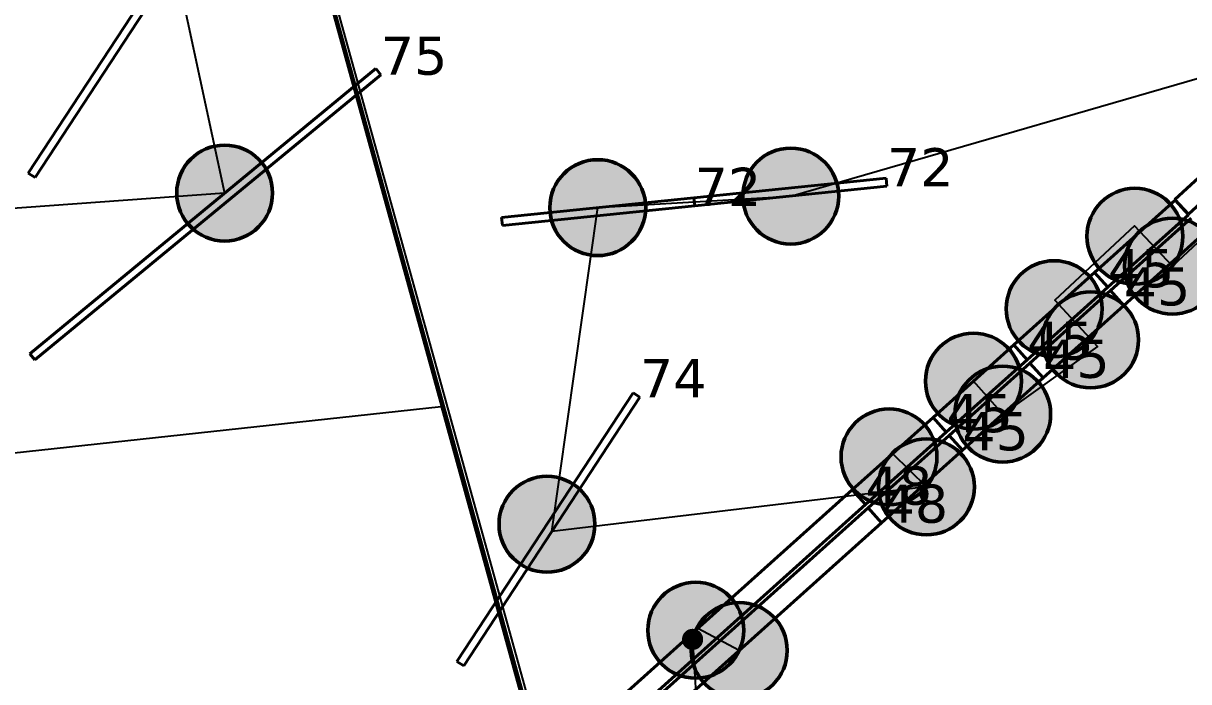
# Model space of a CAD drawing. Header units: millimetres. Extents: x -243740 to 150609, y -473655 to -165121.
# Drawn here: x 22105 to 27606, y -374633 to -371526 of the extents above; entities that cross this region are included whole.
import ezdxf
from ezdxf import colors
from ezdxf.entities.mleader import LeaderData, LeaderLine
from ezdxf.math import Vec2, Vec3

# ---------------------------------------------------------------- set-up
doc = ezdxf.new("R2010")
doc.units = ezdxf.units.MM
doc.linetypes.add('Штрих', pattern=[6.35, 3.175, -3.175])
for name, color, linetype in [('_HMI', 6, 'Continuous'), ('_Гр.ЩД-1C.10.4.I10.1', 6, 'Continuous'), ('_Гр.ЩД-1C.10.4.I7.2', 6, 'Continuous'), ('_Гр.ЩД-1C.10.4.I7.3', 6, 'Continuous'), ('_Гр.ЩД-1C.10.4.I7.5', 6, 'Continuous'), ('_Гр.ЩД-1C.10.4.I7.6', 6, 'Continuous'), ('_Гр.ЩД-1C.10.4.I8.5', 6, 'Continuous'), ('_Гр.ЩД-1C.10.4.I9.2', 6, 'Continuous'), ('_Гр.ЩД-1C.10.4.I9.3', 6, 'Continuous'), ('_Гр.ЩД-1C.10.4.I9.6', 6, 'Continuous'), ('Вставка', 252, 'Continuous')]:
    doc.layers.add(name, color=color, linetype=linetype)
for name, color, linetype, lineweight in [('_освещение_dali', 3, 'Continuous', 50), ('A-ANNO-DIMS', 7, 'Continuous', 9), ('DLX_FL1_LUM 222', 5, 'Continuous', 40), ('DLX_LUM 12', 5, 'Continuous', 40), ('DLX_LUM 14', 5, 'Continuous', 40), ('DLX_LUM 17', 5, 'Continuous', 40), ('DLX_LUM 3', 5, 'Continuous', 40), ('DLX_LUM 5', 5, 'Continuous', 40), ('DLX_LUM 9', 5, 'Continuous', 40), ('АР_монолит', 252, 'Continuous', 50)]:
    doc.layers.add(name, color=color, linetype=linetype, lineweight=lineweight)
doc.styles.add('GOST 2.304', font='')
doc.styles.add('ISOCPEUR', font='isocpeur.ttf')
doc.styles.add('TableTextStyle', font='')
doc.styles.get('GOST 2.304').set_extended_font_data('GOST Common')
doc.styles.get('TableTextStyle').set_extended_font_data('VERDANA.TTF')
doc.linetypes.add('Truba', pattern='A,3e-05,[4,MSH_7,S=1,R=0,X=0,Y=0],-3.022072', length=3.022102)
doc.dimstyles.new('М-200', dxfattribs={"dimtxt": 400, "dimasz": 160, "dimexe": 200, "dimexo": 400, "dimgap": 50, "dimtad": 1, "dimdec": 0, "dimzin": 0, "dimdsep": 46, "dimtxsty": 'GOST 2.304', "dimblk": 'ARCHTICK', "dimcen": 180, "dimdle": 200, "dimadec": 0, "dimazin": 0, "dimtfac": 1, "dimtdec": 0, "dimtmove": 1, "dimatfit": 0, "dimfxl": 1, "dimtolj": 1, "dimtzin": 0, "dimarcsym": 0})

# ---------------------------------------------------------------- blocks, each defined once
blk = doc.blocks.new('_ArchTick')
at = {"color": 0, "linetype": 'ByBlock', "const_width": 0.15}
blk.add_lwpolyline([(-0.5, -0.5), (0.5, 0.5)], dxfattribs=at)
blk = doc.blocks.new('*D46')
at = {"layer": 'A-ANNO-DIMS', "color": 0, "lineweight": -2, "transparency": 16777216}
blk.add_arc((-165703.8, -113309.3), 107894.2, 269.999998, 325.999999, dxfattribs=at)
at = {"layer": 'Defpoints', "color": 0, "lineweight": 30, "transparency": 16777216}
for p in [(-165703.8, -113309.3), (-165703.8, -113309.3), (-75741.3, -173989.8), (-131171, -215527.9), (-165703.8, -221903.3)]:
    blk.add_point(p, dxfattribs=at)
at = {"layer": 'A-ANNO-DIMS', "color": 0, "lineweight": -2, "transparency": 16777216, "xscale": 160, "yscale": 160, "zscale": 160}
for p, rotation in [((-76255.4, -173643), 55.99999895826774), ((-165703.8, -221203.5), 179.9999981265246)]:
    blk.add_blockref('_ArchTick', p, dxfattribs=dict(at, rotation=rotation))
at = {"layer": 'A-ANNO-DIMS', "color": 0, "transparency": 16777216, "insert": (-114299.5, -207822), "char_height": 400, "attachment_point": 5, "rotation": 28.5412, "style": 'GOST 2.304'}
blk.add_mtext('\\A1;56,0%%D', dxfattribs=at)
blk = doc.blocks.new('A$Caabd1818')
at = {"layer": 'DLX_FL1_LUM 222'}
for points in [[(20590.8, 22487, 0), (22048.4, 23794.4, 0)], [(22048.4, 23794.4, 0), (20590.8, 22487, 0)], [(22048.4, 23794.4, 0), (20590.8, 22487, 0)], [(20590.8, 22487, 0), (22048.4, 23794.4, 0)], [(22048.4, 23794.4, 0), (22048.4, 23794.4, 0)], [(22048.4, 23794.4, 0), (22111.1, 23724.5, 0)], [(22111.1, 23724.5, 0), (22048.4, 23794.4, 0)], [(22048.4, 23794.4, 0), (22048.4, 23794.4, 0)], [(22111.1, 23724.5, 0), (22048.4, 23794.4, 0)], [(22048.4, 23794.4, 0), (22111.1, 23724.5, 0)], [(22111.1, 23724.5, 0), (20653.6, 22417, 0)], [(20653.6, 22417, 0), (22111.1, 23724.5, 0)], [(20653.6, 22417, 0), (22111.1, 23724.5, 0)], [(22111.1, 23724.5, 0), (20653.6, 22417, 0)], [(20666.4, 22401.6, 0), (22123.9, 23709, 0)], [(22123.9, 23709, 0), (20666.4, 22401.6, 0)], [(22123.9, 23709, 0), (20666.4, 22401.6, 0)], [(20666.4, 22401.6, 0), (22123.9, 23709, 0)], [(22111.1, 23724.5, 0), (22111.1, 23724.5, 0)], [(22111.1, 23724.5, 0), (22111.1, 23724.5, 0)], [(22123.9, 23709, 0), (22123.9, 23709, 0)], [(22123.9, 23709, 0), (22186.7, 23639.1, 0)], [(22186.7, 23639.1, 0), (22123.9, 23709, 0)], [(22123.9, 23709, 0), (22123.9, 23709, 0)], [(22186.7, 23639.1, 0), (22123.9, 23709, 0)], [(22123.9, 23709, 0), (22186.7, 23639.1, 0)], [(22186.7, 23639.1, 0), (20729.1, 22331.6, 0)], [(20729.1, 22331.6, 0), (22186.7, 23639.1, 0)], [(20729.1, 22331.6, 0), (22186.7, 23639.1, 0)], [(22186.7, 23639.1, 0), (20729.1, 22331.6, 0)], [(22186.7, 23639.1, 0), (22186.7, 23639.1, 0)], [(22186.7, 23639.1, 0), (22186.7, 23639.1, 0)]]:
    blk.add_polyline3d(points, dxfattribs=at)
at = {"layer": 'DLX_LUM 12'}
for points in [[(20182.2, 22984.9, 0), (21014.1, 24252.3, 0)], [(21014.1, 24252.3, 0), (20182.2, 22984.9, 0)], [(21014.1, 24252.3, 0), (20182.2, 22984.9, 0)], [(20182.2, 22984.9, 0), (21014.1, 24252.3, 0)], [(21045.9, 24231.4, 0), (20214, 22964.1, 0)], [(20214, 22964.1, 0), (21045.9, 24231.4, 0)], [(20214, 22964.1, 0), (21045.9, 24231.4, 0)], [(21045.9, 24231.4, 0), (20214, 22964.1, 0)], [(21014.1, 24252.3, 0), (21014.1, 24252.3, 0)], [(21014.1, 24252.3, 0), (21045.9, 24231.4, 0)], [(21045.9, 24231.4, 0), (21014.1, 24252.3, 0)], [(21014.1, 24252.3, 0), (21014.1, 24252.3, 0)], [(21045.9, 24231.4, 0), (21014.1, 24252.3, 0)], [(21014.1, 24252.3, 0), (21045.9, 24231.4, 0)], [(21045.9, 24231.4, 0), (21045.9, 24231.4, 0)], [(21045.9, 24231.4, 0), (21045.9, 24231.4, 0)], [(20214, 22964.1, 0), (20182.2, 22984.9, 0)], [(20182.2, 22984.9, 0), (20182.2, 22984.9, 0)], [(20182.2, 22984.9, 0), (20214, 22964.1, 0)], [(20182.2, 22984.9, 0), (20182.2, 22984.9, 0)], [(20182.2, 22984.9, 0), (20214, 22964.1, 0)], [(20214, 22964.1, 0), (20182.2, 22984.9, 0)], [(20214, 22964.1, 0), (20214, 22964.1, 0)], [(20214, 22964.1, 0), (20214, 22964.1, 0)]]:
    blk.add_polyline3d(points, dxfattribs=at)
at = {"layer": 'DLX_LUM 14'}
for points in [[(18158.8, 25289.3, 0), (19483.5, 27307.4, 0)], [(19483.5, 27307.4, 0), (18158.8, 25289.3, 0)], [(19483.5, 27307.4, 0), (18158.8, 25289.3, 0)], [(18158.8, 25289.3, 0), (19483.5, 27307.4, 0)], [(19515.3, 27286.5, 0), (18190.6, 25268.4, 0)], [(18190.6, 25268.4, 0), (19515.3, 27286.5, 0)], [(18190.6, 25268.4, 0), (19515.3, 27286.5, 0)], [(19515.3, 27286.5, 0), (18190.6, 25268.4, 0)], [(18158.8, 25289.3, 0), (18158.8, 25289.3, 0)], [(18190.6, 25268.4, 0), (18158.8, 25289.3, 0)], [(18158.8, 25289.3, 0), (18158.8, 25289.3, 0)], [(18158.8, 25289.3, 0), (18190.6, 25268.4, 0)], [(18158.8, 25289.3, 0), (18190.6, 25268.4, 0)], [(18190.6, 25268.4, 0), (18158.8, 25289.3, 0)], [(18190.6, 25268.4, 0), (18190.6, 25268.4, 0)], [(18190.6, 25268.4, 0), (18190.6, 25268.4, 0)]]:
    blk.add_polyline3d(points, dxfattribs=at)
at = {"layer": 'DLX_LUM 17'}
for points in [[(18166.2, 24436.9, 0), (19798.9, 25782.9, 0)], [(19798.9, 25782.9, 0), (18166.2, 24436.9, 0)], [(19798.9, 25782.9, 0), (18166.2, 24436.9, 0)], [(18166.2, 24436.9, 0), (19798.9, 25782.9, 0)], [(19823, 25753.6, 0), (18190.3, 24407.5, 0)], [(18190.3, 24407.5, 0), (19823, 25753.6, 0)], [(18190.3, 24407.5, 0), (19823, 25753.6, 0)], [(19823, 25753.6, 0), (18190.3, 24407.5, 0)], [(19798.9, 25782.9, 0), (19798.9, 25782.9, 0)], [(19798.9, 25782.9, 0), (19823, 25753.6, 0)], [(19823, 25753.6, 0), (19798.9, 25782.9, 0)], [(19798.9, 25782.9, 0), (19798.9, 25782.9, 0)], [(19823, 25753.6, 0), (19798.9, 25782.9, 0)], [(19798.9, 25782.9, 0), (19823, 25753.6, 0)], [(19823, 25753.6, 0), (19823, 25753.6, 0)], [(19823, 25753.6, 0), (19823, 25753.6, 0)], [(18166.2, 24436.9, 0), (18166.2, 24436.9, 0)], [(18190.3, 24407.5, 0), (18166.2, 24436.9, 0)], [(18166.2, 24436.9, 0), (18166.2, 24436.9, 0)], [(18166.2, 24436.9, 0), (18190.3, 24407.5, 0)], [(18166.2, 24436.9, 0), (18190.3, 24407.5, 0)], [(18190.3, 24407.5, 0), (18166.2, 24436.9, 0)], [(18190.3, 24407.5, 0), (18190.3, 24407.5, 0)], [(18190.3, 24407.5, 0), (18190.3, 24407.5, 0)]]:
    blk.add_polyline3d(points, dxfattribs=at)
at = {"layer": 'DLX_LUM 3'}
for points in [[(23571.3, 25164.7, 0), (24301.6, 25833.2, 0)], [(24301.6, 25833.2, 0), (23571.3, 25164.7, 0)], [(24301.6, 25833.2, 0), (23571.3, 25164.7, 0)], [(23571.3, 25164.7, 0), (24301.6, 25833.2, 0)], [(24365.1, 25763.9, 0), (23634.8, 25095.4, 0)], [(23634.8, 25095.4, 0), (24365.1, 25763.9, 0)], [(23634.8, 25095.4, 0), (24365.1, 25763.9, 0)], [(24365.1, 25763.9, 0), (23634.8, 25095.4, 0)], [(23634.8, 25095.4, 0), (23571.3, 25164.7, 0)], [(23571.3, 25164.7, 0), (23571.3, 25164.7, 0)], [(23571.3, 25164.7, 0), (23634.8, 25095.4, 0)], [(23571.3, 25164.7, 0), (23571.3, 25164.7, 0)], [(23571.3, 25164.7, 0), (23634.8, 25095.4, 0)], [(23634.8, 25095.4, 0), (23571.3, 25164.7, 0)], [(23634.8, 25095.4, 0), (23634.8, 25095.4, 0)], [(23634.8, 25095.4, 0), (23634.8, 25095.4, 0)]]:
    blk.add_polyline3d(points, dxfattribs=at)
at = {"layer": 'DLX_LUM 5'}
for points in [[(23191.7, 24820.1, 0), (23572.8, 25162, 0)], [(23572.8, 25162, 0), (23191.7, 24820.1, 0)], [(23572.8, 25162, 0), (23191.7, 24820.1, 0)], [(23191.7, 24820.1, 0), (23572.8, 25162, 0)], [(23572.8, 25162, 0), (23572.8, 25162, 0)], [(23572.8, 25162, 0), (23635.6, 25092, 0)], [(23635.6, 25092, 0), (23572.8, 25162, 0)], [(23572.8, 25162, 0), (23572.8, 25162, 0)], [(23635.6, 25092, 0), (23572.8, 25162, 0)], [(23572.8, 25162, 0), (23635.6, 25092, 0)], [(23635.6, 25092, 0), (23254.5, 24750.1, 0)], [(23254.5, 24750.1, 0), (23635.6, 25092, 0)], [(23254.5, 24750.1, 0), (23635.6, 25092, 0)], [(23635.6, 25092, 0), (23254.5, 24750.1, 0)], [(23635.6, 25092, 0), (23635.6, 25092, 0)], [(23635.6, 25092, 0), (23635.6, 25092, 0)], [(23267.3, 24734.7, 0), (23648.4, 25076.6, 0)], [(23648.4, 25076.6, 0), (23267.3, 24734.7, 0)], [(23648.4, 25076.6, 0), (23267.3, 24734.7, 0)], [(23267.3, 24734.7, 0), (23648.4, 25076.6, 0)], [(23711.1, 25006.6, 0), (23330, 24664.7, 0)], [(23330, 24664.7, 0), (23711.1, 25006.6, 0)], [(23330, 24664.7, 0), (23711.1, 25006.6, 0)], [(23711.1, 25006.6, 0), (23330, 24664.7, 0)], [(22810.6, 24478.2, 0), (23191.7, 24820.1, 0)], [(23191.7, 24820.1, 0), (22810.6, 24478.2, 0)], [(23191.7, 24820.1, 0), (22810.6, 24478.2, 0)], [(22810.6, 24478.2, 0), (23191.7, 24820.1, 0)], [(23191.7, 24820.1, 0), (23191.7, 24820.1, 0)], [(23191.7, 24820.1, 0), (23254.5, 24750.1, 0)], [(23254.5, 24750.1, 0), (23191.7, 24820.1, 0)], [(23191.7, 24820.1, 0), (23191.7, 24820.1, 0)], [(23254.5, 24750.1, 0), (23191.7, 24820.1, 0)], [(23191.7, 24820.1, 0), (23254.5, 24750.1, 0)], [(23254.5, 24750.1, 0), (23191.7, 24820.1, 0)], [(23191.7, 24820.1, 0), (23191.7, 24820.1, 0)], [(23191.7, 24820.1, 0), (23254.5, 24750.1, 0)], [(23191.7, 24820.1, 0), (23191.7, 24820.1, 0)], [(23191.7, 24820.1, 0), (23254.5, 24750.1, 0)], [(23254.5, 24750.1, 0), (23191.7, 24820.1, 0)], [(23254.5, 24750.1, 0), (22873.4, 24408.2, 0)], [(22873.4, 24408.2, 0), (23254.5, 24750.1, 0)], [(22873.4, 24408.2, 0), (23254.5, 24750.1, 0)], [(23254.5, 24750.1, 0), (22873.4, 24408.2, 0)], [(22886.1, 24392.8, 0), (23267.2, 24734.7, 0)], [(23267.2, 24734.7, 0), (22886.1, 24392.8, 0)], [(23267.2, 24734.7, 0), (22886.1, 24392.8, 0)], [(22886.1, 24392.8, 0), (23267.2, 24734.7, 0)], [(23254.5, 24750.1, 0), (23254.5, 24750.1, 0)], [(23254.5, 24750.1, 0), (23254.5, 24750.1, 0)], [(23254.5, 24750.1, 0), (23254.5, 24750.1, 0)], [(23254.5, 24750.1, 0), (23254.5, 24750.1, 0)], [(23267.2, 24734.7, 0), (23267.2, 24734.7, 0)], [(23267.2, 24734.7, 0), (23330, 24664.7, 0)], [(23330, 24664.7, 0), (23267.2, 24734.7, 0)], [(23267.2, 24734.7, 0), (23267.2, 24734.7, 0)], [(23330, 24664.7, 0), (23267.2, 24734.7, 0)], [(23267.2, 24734.7, 0), (23330, 24664.7, 0)], [(23330, 24664.7, 0), (23267.3, 24734.7, 0)], [(23267.3, 24734.7, 0), (23267.3, 24734.7, 0)], [(23267.3, 24734.7, 0), (23330, 24664.7, 0)], [(23267.3, 24734.7, 0), (23267.3, 24734.7, 0)], [(23267.3, 24734.7, 0), (23330, 24664.7, 0)], [(23330, 24664.7, 0), (23267.3, 24734.7, 0)], [(23330, 24664.7, 0), (22948.9, 24322.8, 0)], [(22948.9, 24322.8, 0), (23330, 24664.7, 0)], [(22948.9, 24322.8, 0), (23330, 24664.7, 0)], [(23330, 24664.7, 0), (22948.9, 24322.8, 0)], [(23330, 24664.7, 0), (23330, 24664.7, 0)], [(23330, 24664.7, 0), (23330, 24664.7, 0)], [(23330, 24664.7, 0), (23330, 24664.7, 0)], [(23330, 24664.7, 0), (23330, 24664.7, 0)], [(22429.5, 24136.3, 0), (22810.6, 24478.2, 0)], [(22810.6, 24478.2, 0), (22429.5, 24136.3, 0)], [(22810.6, 24478.2, 0), (22429.5, 24136.3, 0)], [(22429.5, 24136.3, 0), (22810.6, 24478.2, 0)], [(22810.6, 24478.2, 0), (22810.6, 24478.2, 0)], [(22810.6, 24478.2, 0), (22873.4, 24408.2, 0)], [(22873.4, 24408.2, 0), (22810.6, 24478.2, 0)], [(22810.6, 24478.2, 0), (22810.6, 24478.2, 0)], [(22873.4, 24408.2, 0), (22810.6, 24478.2, 0)], [(22810.6, 24478.2, 0), (22873.4, 24408.2, 0)], [(22873.4, 24408.2, 0), (22810.6, 24478.2, 0)], [(22810.6, 24478.2, 0), (22810.6, 24478.2, 0)], [(22810.6, 24478.2, 0), (22873.4, 24408.2, 0)], [(22810.6, 24478.2, 0), (22810.6, 24478.2, 0)], [(22810.6, 24478.2, 0), (22873.4, 24408.2, 0)], [(22873.4, 24408.2, 0), (22810.6, 24478.2, 0)], [(22873.4, 24408.2, 0), (22492.2, 24066.4, 0)], [(22492.2, 24066.4, 0), (22873.4, 24408.2, 0)], [(22492.2, 24066.4, 0), (22873.4, 24408.2, 0)], [(22873.4, 24408.2, 0), (22492.2, 24066.4, 0)], [(22505, 24050.9, 0), (22886.1, 24392.8, 0)], [(22886.1, 24392.8, 0), (22505, 24050.9, 0)], [(22886.1, 24392.8, 0), (22505, 24050.9, 0)], [(22505, 24050.9, 0), (22886.1, 24392.8, 0)], [(22873.4, 24408.2, 0), (22873.4, 24408.2, 0)], [(22873.4, 24408.2, 0), (22873.4, 24408.2, 0)], [(22873.4, 24408.2, 0), (22873.4, 24408.2, 0)], [(22873.4, 24408.2, 0), (22873.4, 24408.2, 0)], [(22886.1, 24392.8, 0), (22886.1, 24392.8, 0)], [(22886.1, 24392.8, 0), (22948.9, 24322.8, 0)], [(22948.9, 24322.8, 0), (22886.1, 24392.8, 0)], [(22886.1, 24392.8, 0), (22886.1, 24392.8, 0)], [(22948.9, 24322.8, 0), (22886.1, 24392.8, 0)], [(22886.1, 24392.8, 0), (22948.9, 24322.8, 0)], [(22948.9, 24322.8, 0), (22886.1, 24392.8, 0)], [(22886.1, 24392.8, 0), (22886.1, 24392.8, 0)], [(22886.1, 24392.8, 0), (22948.9, 24322.8, 0)], [(22886.1, 24392.8, 0), (22886.1, 24392.8, 0)], [(22886.1, 24392.8, 0), (22948.9, 24322.8, 0)], [(22948.9, 24322.8, 0), (22886.1, 24392.8, 0)], [(22948.9, 24322.8, 0), (22567.8, 23981, 0)], [(22567.8, 23981, 0), (22948.9, 24322.8, 0)], [(22567.8, 23981, 0), (22948.9, 24322.8, 0)], [(22948.9, 24322.8, 0), (22567.8, 23981, 0)], [(22948.9, 24322.8, 0), (22948.9, 24322.8, 0)], [(22948.9, 24322.8, 0), (22948.9, 24322.8, 0)], [(22948.9, 24322.8, 0), (22948.9, 24322.8, 0)], [(22948.9, 24322.8, 0), (22948.9, 24322.8, 0)], [(22048.3, 23794.5, 0), (22429.5, 24136.4, 0)], [(22429.5, 24136.4, 0), (22048.3, 23794.5, 0)], [(22429.5, 24136.4, 0), (22048.3, 23794.5, 0)], [(22048.3, 23794.5, 0), (22429.5, 24136.4, 0)], [(22429.5, 24136.4, 0), (22429.5, 24136.4, 0)], [(22429.5, 24136.4, 0), (22492.2, 24066.4, 0)], [(22492.2, 24066.4, 0), (22429.5, 24136.4, 0)], [(22429.5, 24136.4, 0), (22429.5, 24136.4, 0)], [(22492.2, 24066.4, 0), (22429.5, 24136.4, 0)], [(22429.5, 24136.4, 0), (22492.2, 24066.4, 0)], [(22492.2, 24066.4, 0), (22429.5, 24136.3, 0)], [(22429.5, 24136.3, 0), (22429.5, 24136.3, 0)], [(22429.5, 24136.3, 0), (22492.2, 24066.4, 0)], [(22429.5, 24136.3, 0), (22429.5, 24136.3, 0)], [(22429.5, 24136.3, 0), (22492.2, 24066.4, 0)], [(22492.2, 24066.4, 0), (22429.5, 24136.3, 0)], [(22492.2, 24066.4, 0), (22111.1, 23724.5, 0)], [(22111.1, 23724.5, 0), (22492.2, 24066.4, 0)], [(22111.1, 23724.5, 0), (22492.2, 24066.4, 0)], [(22492.2, 24066.4, 0), (22111.1, 23724.5, 0)], [(22123.9, 23709, 0), (22505, 24050.9, 0)], [(22505, 24050.9, 0), (22123.9, 23709, 0)], [(22505, 24050.9, 0), (22123.9, 23709, 0)], [(22123.9, 23709, 0), (22505, 24050.9, 0)], [(22492.2, 24066.4, 0), (22492.2, 24066.4, 0)], [(22492.2, 24066.4, 0), (22492.2, 24066.4, 0)], [(22492.2, 24066.4, 0), (22492.2, 24066.4, 0)], [(22492.2, 24066.4, 0), (22492.2, 24066.4, 0)], [(22505, 24050.9, 0), (22505, 24050.9, 0)], [(22505, 24050.9, 0), (22567.8, 23981, 0)], [(22567.8, 23981, 0), (22505, 24050.9, 0)], [(22505, 24050.9, 0), (22505, 24050.9, 0)], [(22567.8, 23981, 0), (22505, 24050.9, 0)], [(22505, 24050.9, 0), (22567.8, 23981, 0)], [(22567.8, 23981, 0), (22505, 24050.9, 0)], [(22505, 24050.9, 0), (22505, 24050.9, 0)], [(22505, 24050.9, 0), (22567.8, 23981, 0)], [(22505, 24050.9, 0), (22505, 24050.9, 0)], [(22505, 24050.9, 0), (22567.8, 23981, 0)], [(22567.8, 23981, 0), (22505, 24050.9, 0)], [(22567.8, 23981, 0), (22186.6, 23639.1, 0)], [(22186.6, 23639.1, 0), (22567.8, 23981, 0)], [(22186.6, 23639.1, 0), (22567.8, 23981, 0)], [(22567.8, 23981, 0), (22186.6, 23639.1, 0)], [(22567.8, 23981, 0), (22567.8, 23981, 0)], [(22567.8, 23981, 0), (22567.8, 23981, 0)], [(22567.8, 23981, 0), (22567.8, 23981, 0)], [(22567.8, 23981, 0), (22567.8, 23981, 0)], [(22111.1, 23724.5, 0), (22048.3, 23794.5, 0)], [(22048.3, 23794.5, 0), (22048.3, 23794.5, 0)], [(22048.3, 23794.5, 0), (22111.1, 23724.5, 0)], [(22048.3, 23794.5, 0), (22048.3, 23794.5, 0)], [(22048.3, 23794.5, 0), (22111.1, 23724.5, 0)], [(22111.1, 23724.5, 0), (22048.3, 23794.5, 0)], [(22111.1, 23724.5, 0), (22111.1, 23724.5, 0)], [(22111.1, 23724.5, 0), (22111.1, 23724.5, 0)], [(22186.6, 23639.1, 0), (22123.9, 23709, 0)], [(22123.9, 23709, 0), (22123.9, 23709, 0)], [(22123.9, 23709, 0), (22186.6, 23639.1, 0)], [(22123.9, 23709, 0), (22123.9, 23709, 0)], [(22123.9, 23709, 0), (22186.6, 23639.1, 0)], [(22186.6, 23639.1, 0), (22123.9, 23709, 0)], [(22186.6, 23639.1, 0), (22186.6, 23639.1, 0)], [(22186.6, 23639.1, 0), (22186.6, 23639.1, 0)]]:
    blk.add_polyline3d(points, dxfattribs=at)
at = {"layer": 'DLX_LUM 9'}
for points in [[(21300.5, 25172.3, 0), (22207.8, 25264.7, 0)], [(22207.8, 25264.7, 0), (21300.5, 25172.3, 0)], [(22207.8, 25264.7, 0), (21300.5, 25172.3, 0)], [(21300.5, 25172.3, 0), (22207.8, 25264.7, 0)], [(22207.8, 25264.7, 0), (22207.8, 25264.7, 0)], [(22207.8, 25264.7, 0), (22211.7, 25226.9, 0)], [(22211.7, 25226.9, 0), (22207.8, 25264.7, 0)], [(22207.8, 25264.7, 0), (22207.8, 25264.7, 0)], [(22211.7, 25226.9, 0), (22207.8, 25264.7, 0)], [(22207.8, 25264.7, 0), (22211.7, 25226.9, 0)], [(22211.7, 25226.9, 0), (21304.4, 25134.5, 0)], [(21304.4, 25134.5, 0), (22211.7, 25226.9, 0)], [(21304.4, 25134.5, 0), (22211.7, 25226.9, 0)], [(22211.7, 25226.9, 0), (21304.4, 25134.5, 0)], [(22211.7, 25226.9, 0), (22211.7, 25226.9, 0)], [(22211.7, 25226.9, 0), (22211.7, 25226.9, 0)], [(20393.2, 25080, 0), (21300.5, 25172.3, 0)], [(21300.5, 25172.3, 0), (20393.2, 25080, 0)], [(21300.5, 25172.3, 0), (20393.2, 25080, 0)], [(20393.2, 25080, 0), (21300.5, 25172.3, 0)], [(21300.5, 25172.3, 0), (21300.5, 25172.3, 0)], [(21300.5, 25172.3, 0), (21304.4, 25134.5, 0)], [(21304.4, 25134.5, 0), (21300.5, 25172.3, 0)], [(21300.5, 25172.3, 0), (21300.5, 25172.3, 0)], [(21304.4, 25134.5, 0), (21300.5, 25172.3, 0)], [(21300.5, 25172.3, 0), (21304.4, 25134.5, 0)], [(21304.4, 25134.5, 0), (21300.5, 25172.3, 0)], [(21300.5, 25172.3, 0), (21300.5, 25172.3, 0)], [(21300.5, 25172.3, 0), (21304.4, 25134.5, 0)], [(21300.5, 25172.3, 0), (21300.5, 25172.3, 0)], [(21300.5, 25172.3, 0), (21304.4, 25134.5, 0)], [(21304.4, 25134.5, 0), (21300.5, 25172.3, 0)], [(21304.4, 25134.5, 0), (20397.1, 25042.2, 0)], [(20397.1, 25042.2, 0), (21304.4, 25134.5, 0)], [(20397.1, 25042.2, 0), (21304.4, 25134.5, 0)], [(21304.4, 25134.5, 0), (20397.1, 25042.2, 0)], [(21304.4, 25134.5, 0), (21304.4, 25134.5, 0)], [(21304.4, 25134.5, 0), (21304.4, 25134.5, 0)], [(21304.4, 25134.5, 0), (21304.4, 25134.5, 0)], [(21304.4, 25134.5, 0), (21304.4, 25134.5, 0)], [(20397.1, 25042.2, 0), (20393.2, 25080, 0)], [(20393.2, 25080, 0), (20393.2, 25080, 0)], [(20393.2, 25080, 0), (20397.1, 25042.2, 0)], [(20393.2, 25080, 0), (20393.2, 25080, 0)], [(20393.2, 25080, 0), (20397.1, 25042.2, 0)], [(20397.1, 25042.2, 0), (20393.2, 25080, 0)], [(20397.1, 25042.2, 0), (20397.1, 25042.2, 0)], [(20397.1, 25042.2, 0), (20397.1, 25042.2, 0)]]:
    blk.add_polyline3d(points, dxfattribs=at)
blk = doc.blocks.new('A$Cab2378fa')
at = {"lineweight": 25, "true_color": 0xfff5f5}
h = blk.add_hatch(color=7, dxfattribs=at)
h.dxf.hatch_style = 1
h.paths.add_polyline_path([(0, 0), (-141.6, -170.3, 0.174923), (3, -222.4, 0.197808), (162.3, -156.8)])
h.paths.add_polyline_path([(-163.2, 157.6), (0, 0), (147.8, 177.8, 0.175398), (3, 230.2, 0.209014)])
at = {"lineweight": 25}
h = blk.add_hatch(color=0, dxfattribs=at)
h.paths.add_polyline_path([(162.3, -156.8, 0.442338), (147.8, 177.8), (0, 0)])
h.paths.add_polyline_path([(-141.6, -170.3), (0, 0), (-163.2, 157.6, 0.430096)])
blk.add_circle((3, 3.9), 226.3)
blk = doc.blocks.new('_Dot')
at = {"color": 0, "linetype": 'ByBlock', "lineweight": -2}
blk.add_line((-0.5, 0), (-1, 0), dxfattribs=at)
at = {"color": 0, "linetype": 'ByBlock', "const_width": 0.5}
blk.add_lwpolyline([(-0.25, 0, 1), (0.25, 0, 1)], format="xyb", close=True, dxfattribs=at)
blk = doc.blocks.new('Оси200')
at = {"layer": 'A-ANNO-DIMS'}
dim = blk.add_angular_dim_2l(base=(-131171, -215527.9), line1=((-165703.8, -113309.3), (-75741.3, -173989.8)), line2=((-165703.8, -113309.3), (-165703.8, -221903.3)), text='56,0%%D', dimstyle='М-200', override={"dimadec": 2, "dimtmove": 2}, dxfattribs=at)
dim.commit()
dim.dimension.update_dxf_attribs({"geometry": '*D46', "text_midpoint": (-114299.5, -207822), "dimtype": 130})
blk = doc.blocks.new('A$C010e0e93')
at = {"layer": 'A-ANNO-DIMS'}
blk.add_blockref('Оси200', (404603.7, 213803.6), dxfattribs=at)

msp = doc.modelspace()

# ---------------------------------------------------------------- block references
at = {"layer": 'Вставка', "linetype": 'Truba', "lineweight": 30, "ltscale": 100}
msp.add_blockref('A$C010e0e93', (-234640, -397437.2), dxfattribs=at)

# ---------------------------------------------------------------- next in the draw order: linework, layer by layer
at = {"layer": '_HMI', "ltscale": 100}
for points in [[(9098.7, -331149.3), (12250.9, -330438.3), (28523.4, -389441.5)], [(9449.4, -345146.6), (16018.6, -344104.3), (28517.8, -389435.3)], [(7387.6, -373777.8), (7387.6, -375144), (24078.1, -373333.7), (28500.4, -389381.8)]]:
    msp.add_lwpolyline(points, dxfattribs=at)
at = {"layer": '_Гр.ЩД-1C.10.4.I10.1', "ltscale": 100}
msp.add_lwpolyline([(28523.4, -389381.8), (8163.4, -315632.4)], dxfattribs=at)
at = {"layer": '_Гр.ЩД-1C.10.4.I7.2', "ltscale": 100}
msp.add_lwpolyline([(28055.3, -372180.8), (27528.9, -372671.9), (27350.7, -372480.8), (26973.4, -372832.8), (27176.2, -373050.2), (26728, -373369.9), (26589.7, -373214.5), (26208.6, -373556.4), (26367.8, -373713.6), (24599.6, -373924), (24816.6, -372395.6), (25727.7, -372341.1), (30401.4, -370987.2)], dxfattribs=at)
at = {"layer": '_Гр.ЩД-1C.10.4.I7.3', "ltscale": 100}
msp.add_lwpolyline([(21062, -378452.5), (22512.5, -377151.3), (24119.5, -377345.4), (23970.1, -375843.9), (25484.4, -374485.4), (25289.3, -374381.1), (23831.8, -375688.5), (22019.3, -375650.7), (22374.2, -376995.9), (22374.2, -376995.9), (20006, -377548.3)], dxfattribs=at)
at = {"layer": '_Гр.ЩД-1C.10.4.I7.5', "ltscale": 100}
msp.add_lwpolyline([(21288.4, -370763), (22822.6, -371244.3), (23055.3, -372326.9), (19640.4, -372574.4)], dxfattribs=at)
at = {"layer": '_Гр.ЩД-1C.10.4.I7.6', "ltscale": 100}
msp.add_lwpolyline([(20401.1, -359960.5), (28508, -389445.1)], dxfattribs=at)
at = {"layer": '_Гр.ЩД-1C.10.4.I8.5', "ltscale": 100}
msp.add_lwpolyline([(17830.3, -350648.4), (28503.5, -389381.8)], dxfattribs=at)
at = {"layer": '_Гр.ЩД-1C.10.4.I9.2', "ltscale": 100}
msp.add_lwpolyline([(15435.3, -341988.9), (28543.9, -389381.8)], dxfattribs=at)
at = {"layer": '_Гр.ЩД-1C.10.4.I9.3', "ltscale": 100}
msp.add_lwpolyline([(13422.1, -334687.7), (28503.5, -389381.8)], dxfattribs=at)
at = {"layer": '_Гр.ЩД-1C.10.4.I9.6', "ltscale": 100}
msp.add_lwpolyline([(11373.7, -327260.7), (28523.4, -389441.5)], dxfattribs=at)

# ---------------------------------------------------------------- next in the draw order: block references
at = {"layer": '_освещение_dali', "color": 5, "ltscale": 100}
for p in [(23052.4, -372330.8), (25724.8, -372345), (24813.6, -372399.6), (27349, -372534.6), (27525.9, -372675.8), (26967.9, -372876.5), (27140, -373023.6), (26586.8, -373218.4), (26725.1, -373373.8), (26188.4, -373575.8), (26364.9, -373717.5), (24573.8, -373893.5), (25276.2, -374394), (25481.5, -374489.3)]:
    msp.add_blockref('A$Cab2378fa', p, dxfattribs=at)
at = {"layer": 'Defpoints', "linetype": 'Truba', "ltscale": 100}
msp.add_blockref('A$Caabd1818', (3969.7, -397521.8), dxfattribs=at)

# ---------------------------------------------------------------- next in the draw order: texts
at = {"layer": '_освещение_dali', "color": 132, "true_color": 0x32c8d4, "style": 'TableTextStyle'}
msp.add_text('75', height=180, dxfattribs=at).set_placement((23792.7, -371768.2))
at = {"layer": '_освещение_dali', "color": 122, "true_color": 0x10d0ab, "style": 'TableTextStyle'}
for s, p in [('72', (26181.4, -372294.9)), ('72', (25274, -372387.3)), ('45', (27224.2, -372771.6)), ('45', (27299.7, -372857.1)), ('45', (26843, -373113.5)), ('45', (26918.6, -373198.9)), ('74', (25015.5, -373290.4)), ('45', (26461.9, -373455.4)), ('45', (26537.4, -373540.8)), ('48', (26080.8, -373797.3)), ('48', (26156.3, -373882.7))]:
    msp.add_text(s, height=180, dxfattribs=at).set_placement(p)

# ---------------------------------------------------------------- next in the draw order: leaders
at = {"layer": '_Гр.ЩД-1C.10.4.I7.3', "ltscale": 100}
ml = msp.add_multileader_mtext('Standard', dxfattribs=at)
ml.set_content('Гр.ЩД-1C.10.4.I7.3', color=256, style='ISOCPEUR')
ml.set_leader_properties()
ml.set_arrow_properties(name='DOT')
ml.build(insert=Vec2(0, 0))
ml.multileader.update_dxf_attribs({"has_dogleg": 0, "text_left_attachment_type": 6, "text_right_attachment_type": 6, "arrow_head_size": 100})
ctx = ml.context
ctx.base_point, ctx.char_height, ctx.arrow_head_size, ctx.landing_gap_size, ctx.plane_origin = Vec3(25363.5, -376055), 250, 100, 200, Vec3(111402, -246776.4)
ctx.left_attachment, ctx.right_attachment = 6, 6
notes = []
notes.append((ctx, [(0, (1, 1, 0), (25355.5, -376055), (1, 0), 8, [(1, [(25264.2, -374433.2)], 0, [])])]))
ctx.mtext.insert, ctx.mtext.width, ctx.mtext.flow_direction = Vec3(25563.5, -375730), 2425, 5
for ctx, leaders in notes:
    for number, flags, end, landing, length, lines in leaders:
        leader = LeaderData()
        leader.index, (leader.has_last_leader_line, leader.has_dogleg_vector, leader.attachment_direction) = number, flags
        leader.last_leader_point, leader.dogleg_vector, leader.dogleg_length = Vec3(end), Vec3(landing), length
        for number, points, colour, breaks in lines:
            line = LeaderLine()
            line.index, line.vertices, line.color, line.breaks = number, Vec3.list(points), colors.encode_raw_color(colour), breaks
            leader.lines.append(line)
        ctx.leaders.append(leader)

doc.saveas('drawing.dxf')
